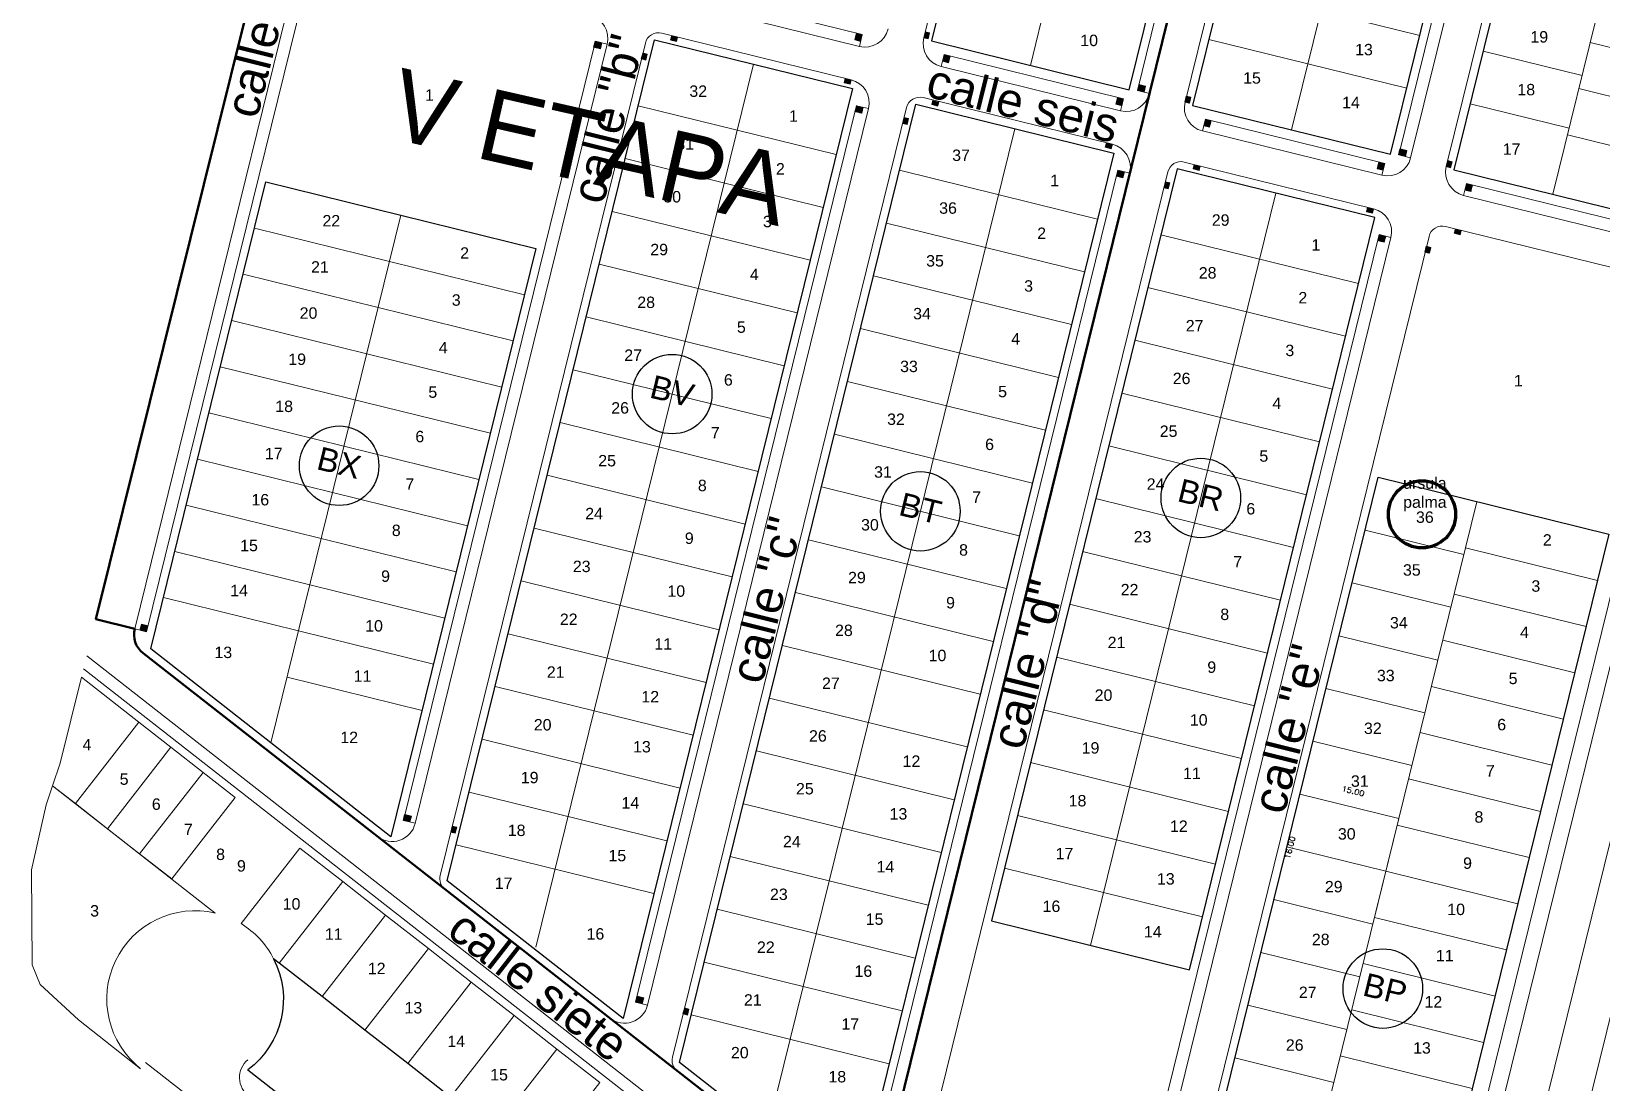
# Model space of a CAD drawing. Header units: millimetres. Extents: x 547073 to 557369, y 9424164 to 9429566.
# Drawn here: x 548279.6 to 548510.7, y 9426781 to 9426935.6 of the extents above; entities that cross this region are included whole.
import ezdxf

# ---------------------------------------------------------------- set-up
doc = ezdxf.new("R2010")
doc.units = ezdxf.units.MM
for name, color, linetype, lineweight in [('00 Estacionamientos', 251, 'Continuous', 15), ('00 Lotes', 7, 'Continuous', 15), ('00 Manzana', 170, 'Continuous', 25), ('00 Veredas', 253, 'Continuous', 15), ('VIVIENDA', 7, 'Continuous', 30)]:
    doc.layers.add(name, color=color, linetype=linetype, lineweight=lineweight)
for name, color, linetype in [('TEXTO', 5, 'Continuous'), ('TEXTO-CATASTRO', 12, 'Continuous'), ('Y56', 112, 'Continuous')]:
    doc.layers.add(name, color=color, linetype=linetype)
doc.styles.add('KBYOZ', font='micross.ttf')
doc.styles.add('ROMANS', font='romans.shx', dxfattribs={"width": 1.1})
doc.dimstyles.new('COTAS', dxfattribs={"dimtxt": 0.8, "dimasz": 2.5, "dimexe": 1.25, "dimexo": 0.625, "dimtad": 1, "dimzin": 0, "dimdsep": 46, "dimtxsty": 'ROMANS', "dimblk1": 'NONE', "dimblk2": 'NONE', "dimsah": 1, "dimcen": 0, "dimse1": 1, "dimse2": 1, "dimsd1": 1, "dimsd2": 1, "dimaunit": 1, "dimadec": 0, "dimazin": 0, "dimtfac": 1, "dimtofl": 0, "dimtmove": 0, "dimatfit": 3, "dimldrblk": 'NONE', "dimfxl": 1, "dimtolj": 1, "dimtzin": 0, "dimarcsym": 0})
pattern_1 = [(346, (-6120.45241, 7539.05218), (0.0257042014075, 0.1030939209168), [])]
pattern_2 = [(256, (-6120.45241, 7539.05218), (0.1030939209168, -0.0257042014075), [])]

# ---------------------------------------------------------------- blocks, each defined once
blk = doc.blocks.new('*D106')
at = {"layer": 'Defpoints', "color": 0, "lineweight": 70, "transparency": 16777216}
for p in [(548466.3, 9426823.41), (548480.87, 9426819.82), (548481.17, 9426821.05)]:
    blk.add_point(p, dxfattribs=at)
at = {"color": 0, "lineweight": 18, "transparency": 16777216, "insert": (548474.13, 9426823.84), "char_height": 0.8, "attachment_point": 5, "rotation": 346.1463, "style": 'ROMANS'}
blk.add_mtext('\\A1;15.00', dxfattribs=at)
blk = doc.blocks.new('_None')
blk = doc.blocks.new('*D107')
at = {"layer": 'Defpoints', "color": 0, "lineweight": 70, "transparency": 16777216}
for p in [(548466.3, 9426823.41), (548462.47, 9426807.88), (548463.92, 9426807.52)]:
    blk.add_point(p, dxfattribs=at)
at = {"color": 0, "lineweight": 18, "transparency": 16777216, "insert": (548464.84, 9426815.53), "char_height": 0.8, "attachment_point": 5, "rotation": 76.1463, "style": 'ROMANS'}
blk.add_mtext('\\A1;16.00', dxfattribs=at)

msp = doc.modelspace()

# ---------------------------------------------------------------- hatches: boundary and pattern name
h = msp.add_hatch()
h.set_pattern_fill('ANSI31', color=256, scale=0.85, angle=301, style=0)
h.set_pattern_definition(pattern_1)
h.paths.add_polyline_path([(548374.709, 9426934.791), (548373.835, 9426935.007), (548373.675, 9426934.359), (548374.549, 9426934.144)])
h = msp.add_hatch()
h.set_pattern_fill('ANSI31', color=256, scale=0.85, angle=301, style=0)
h.set_pattern_definition(pattern_1)
h.paths.add_polyline_path([(548401.891, 9426935.172), (548401.017, 9426935.388), (548400.778, 9426934.417), (548401.651, 9426934.201)])
h = msp.add_hatch()
h.set_pattern_fill('ANSI31', color=256, scale=0.85, angle=211, style=0)
h.set_pattern_definition(pattern_2)
h.paths.add_polyline_path([(548411.801, 9426935.409), (548411.154, 9426935.569), (548410.938, 9426934.695), (548411.585, 9426934.535)])
h = msp.add_hatch()
h.set_pattern_fill('ANSI31', color=256, scale=0.85, angle=211, style=0)
h.set_pattern_definition(pattern_2)
h.paths.add_polyline_path([(548363.568, 9426933.934), (548362.597, 9426934.174), (548362.382, 9426933.3), (548363.353, 9426933.06)])
h = msp.add_hatch()
h.set_pattern_fill('ANSI31', color=256, scale=0.85, angle=211, style=0)
h.set_pattern_definition(pattern_2)
h.paths.add_polyline_path([(548370.245, 9426932.288), (548369.597, 9426932.447), (548369.382, 9426931.573), (548370.029, 9426931.414)])
h = msp.add_hatch()
h.set_pattern_fill('ANSI31', color=256, scale=0.85, angle=301, style=0)
h.set_pattern_definition(pattern_1)
h.paths.add_polyline_path([(548414.804, 9426931.988), (548413.93, 9426932.203), (548413.691, 9426931.232), (548414.564, 9426931.017)])
h = msp.add_hatch()
h.set_pattern_fill('ANSI31', color=256, scale=0.85, angle=301, style=0)
h.set_pattern_definition(pattern_1)
h.paths.add_polyline_path([(548400.242, 9426928.494), (548399.368, 9426928.71), (548399.209, 9426928.062), (548400.083, 9426927.847)])
h = msp.add_hatch()
h.set_pattern_fill('ANSI31', color=256, scale=0.85, angle=301, style=0)
h.set_pattern_definition(pattern_1)
h.paths.add_polyline_path([(548440.339, 9426925.69), (548439.465, 9426925.906), (548439.226, 9426924.935), (548440.099, 9426924.719)])
h = msp.add_hatch()
h.set_pattern_fill('ANSI31', color=256, scale=0.85, angle=211, style=0)
h.set_pattern_definition(pattern_2)
h.paths.add_polyline_path([(548443.581, 9426927.569), (548442.61, 9426927.808), (548442.395, 9426926.934), (548443.366, 9426926.695)])
h = msp.add_hatch()
h.set_pattern_fill('ANSI31', color=256, scale=0.85, angle=211, style=0)
h.set_pattern_definition(pattern_2)
h.paths.add_polyline_path([(548450.249, 9426925.927), (548449.602, 9426926.087), (548449.386, 9426925.213), (548450.033, 9426925.053)])
h = msp.add_hatch()
h.set_pattern_fill('ANSI31', color=256, scale=0.85, angle=211, style=0)
h.set_pattern_definition(pattern_2)
h.paths.add_polyline_path([(548402.026, 9426924.45), (548401.055, 9426924.689), (548400.839, 9426923.815), (548401.81, 9426923.576)])
h = msp.add_hatch()
h.set_pattern_fill('ANSI31', color=256, scale=0.85, angle=301, style=0)
h.set_pattern_definition(pattern_1)
h.paths.add_polyline_path([(548413.157, 9426925.309), (548412.283, 9426925.525), (548412.123, 9426924.877), (548412.997, 9426924.662)])
h = msp.add_hatch()
h.set_pattern_fill('ANSI31', color=256, scale=0.85, angle=211, style=0)
h.set_pattern_definition(pattern_2)
h.paths.add_polyline_path([(548408.693, 9426922.805), (548408.045, 9426922.965), (548407.83, 9426922.091), (548408.477, 9426921.932)])
h = msp.add_hatch()
h.set_pattern_fill('ANSI31', color=256, scale=0.85, angle=301, style=0)
h.set_pattern_definition(pattern_1)
h.paths.add_polyline_path([(548453.252, 9426922.506), (548452.378, 9426922.721), (548452.139, 9426921.75), (548453.012, 9426921.535)])
h = msp.add_hatch()
h.set_pattern_fill('ANSI31', color=256, scale=0.85, angle=301, style=0)
h.set_pattern_definition(pattern_1)
h.paths.add_polyline_path([(548438.69, 9426919.012), (548437.817, 9426919.228), (548437.657, 9426918.58), (548438.531, 9426918.365)])
h = msp.add_hatch()
h.set_pattern_fill('ANSI31', color=256, scale=0.85, angle=301, style=0)
h.set_pattern_definition(pattern_1)
h.paths.add_polyline_path([(548478.787, 9426916.208), (548477.913, 9426916.424), (548477.674, 9426915.453), (548478.547, 9426915.237)])
h = msp.add_hatch()
h.set_pattern_fill('ANSI31', color=256, scale=0.85, angle=211, style=0)
h.set_pattern_definition(pattern_2)
h.paths.add_polyline_path([(548482.029, 9426918.087), (548481.059, 9426918.326), (548480.843, 9426917.452), (548481.814, 9426917.213)])
h = msp.add_hatch()
h.set_pattern_fill('ANSI31', color=256, scale=0.85, angle=211, style=0)
h.set_pattern_definition(pattern_2)
h.paths.add_polyline_path([(548488.697, 9426916.445), (548488.05, 9426916.605), (548487.834, 9426915.731), (548488.481, 9426915.571)])
h = msp.add_hatch()
h.set_pattern_fill('ANSI31', color=256, scale=0.85, angle=211, style=0)
h.set_pattern_definition(pattern_2)
h.paths.add_polyline_path([(548440.474, 9426914.968), (548439.503, 9426915.207), (548439.287, 9426914.333), (548440.258, 9426914.094)])
h = msp.add_hatch()
h.set_pattern_fill('ANSI31', color=256, scale=0.85, angle=301, style=0)
h.set_pattern_definition(pattern_1)
h.paths.add_polyline_path([(548451.605, 9426915.827), (548450.731, 9426916.043), (548450.571, 9426915.395), (548451.445, 9426915.18)])
h = msp.add_hatch()
h.set_pattern_fill('ANSI31', color=256, scale=0.85, angle=211, style=0)
h.set_pattern_definition(pattern_2)
h.paths.add_polyline_path([(548447.141, 9426913.323), (548446.493, 9426913.483), (548446.278, 9426912.609), (548446.925, 9426912.45)])
h = msp.add_hatch()
h.set_pattern_fill('ANSI31', color=256, scale=0.85, angle=301, style=0)
h.set_pattern_definition(pattern_1)
h.paths.add_polyline_path([(548491.7, 9426913.024), (548490.826, 9426913.239), (548490.587, 9426912.268), (548491.461, 9426912.053)])
h = msp.add_hatch()
h.set_pattern_fill('ANSI31', color=256, scale=0.85, angle=301, style=0)
h.set_pattern_definition(pattern_1)
h.paths.add_polyline_path([(548477.138, 9426909.53), (548476.265, 9426909.746), (548476.105, 9426909.098), (548476.979, 9426908.883)])
h = msp.add_hatch()
h.set_pattern_fill('ANSI31', color=256, scale=0.85, angle=211, style=0)
h.set_pattern_definition(pattern_2)
h.paths.add_polyline_path([(548478.922, 9426905.486), (548477.951, 9426905.725), (548477.735, 9426904.851), (548478.706, 9426904.612)])
h = msp.add_hatch()
h.set_pattern_fill('ANSI31', color=256, scale=0.85, angle=301, style=0)
h.set_pattern_definition(pattern_1)
h.paths.add_polyline_path([(548490.053, 9426906.345), (548489.179, 9426906.561), (548489.019, 9426905.913), (548489.893, 9426905.698)])
h = msp.add_hatch()
h.set_pattern_fill('ANSI31', color=256, scale=0.85, angle=211, style=0)
h.set_pattern_definition(pattern_2)
h.paths.add_polyline_path([(548485.589, 9426903.841), (548484.941, 9426904.001), (548484.726, 9426903.127), (548485.373, 9426902.968)])
h = msp.add_hatch()
h.set_pattern_fill('ANSI31', color=256, scale=0.85, angle=211, style=0)
h.set_pattern_definition(pattern_2)
h.paths.add_polyline_path([(548296.755, 9426848.166), (548295.784, 9426848.405), (548295.568, 9426847.531), (548296.539, 9426847.292)])
h = msp.add_hatch()
h.set_pattern_fill('ANSI31', color=256, scale=0.85, angle=211, style=0)
h.set_pattern_definition(pattern_2)
h.paths.add_polyline_path([(548335.522, 9426820.17), (548334.551, 9426820.409), (548334.335, 9426819.535), (548335.306, 9426819.296)])
h = msp.add_hatch()
h.set_pattern_fill('ANSI31', color=256, scale=0.85, angle=211, style=0)
h.set_pattern_definition(pattern_2)
h.paths.add_polyline_path([(548342.189, 9426818.526), (548341.542, 9426818.686), (548341.326, 9426817.812), (548341.974, 9426817.652)])
h = msp.add_hatch()
h.set_pattern_fill('ANSI31', color=256, scale=0.85, angle=211, style=0)
h.set_pattern_definition(pattern_2)
h.paths.add_polyline_path([(548369.709, 9426793.411), (548368.738, 9426793.65), (548368.523, 9426792.776), (548369.494, 9426792.537)])
h = msp.add_hatch()
h.set_pattern_fill('ANSI31', color=256, scale=0.85, angle=211, style=0)
h.set_pattern_definition(pattern_2)
h.paths.add_polyline_path([(548376.376, 9426791.767), (548375.729, 9426791.926), (548375.513, 9426791.052), (548376.161, 9426790.893)])

# ---------------------------------------------------------------- linework, layer by layer
at = {"color": 242, "lineweight": 50}
msp.add_lwpolyline([(548471.322, 9427036.713, 0.4142136), (548468.762, 9427040.949), (548415.848, 9427053.999), (548402.353, 9426999.279), (548328.857, 9427009.287), (548289.082, 9426849.132), (548294.792, 9426847.723, 0.2954188), (548296.034, 9426844.128), (548398.91, 9426763.691, 0.5439022), (548404.464, 9426765.611)], format="xyb", close=True, dxfattribs=at)
at = {"lineweight": 18}
msp.add_lwpolyline([(548466.302, 9426823.41), (548480.866, 9426819.818), (548477.035, 9426804.283), (548462.471, 9426807.875)], close=True, dxfattribs=at)
at = {"color": 1, "lineweight": 100}
msp.add_circle((548484.258, 9426864.56), 4.944, dxfattribs=at)
at = {"layer": '00 Estacionamientos'}
for p, q in [((548444.143, 9426926.503), (548471.322, 9427036.713)), ((548482.59, 9426917.02), (548509.77, 9427027.231)), ((548318.78, 9426944.991), (548294.792, 9426847.723)), ((548401.46, 9426933.425), (548375.051, 9426939.938)), ((548336.077, 9426819.081), (548364.342, 9426933.753)), ((548413.499, 9426930.456), (548439.908, 9426923.943)), ((548402.804, 9426924.266), (548370.27, 9426792.345)), ((548451.947, 9426920.974), (548478.356, 9426914.461)), ((548404.464, 9426765.61), (548441.252, 9426914.783)), ((548490.395, 9426911.492), (548521.658, 9426903.782)), ((548439.811, 9426743.557), (548479.7, 9426905.299)), ((548524.75, 9426894.187), (548486.068, 9426737.339)), ((548499.806, 9426741.258), (548536.789, 9426891.218)), ((548287.746, 9426843.753), (548418.283, 9426741.689))]:
    msp.add_line(p, q, dxfattribs=at)
at = {"layer": '00 Lotes'}
for p, q in [((548465.069, 9426921.148), (548492.845, 9427033.774)), ((548503.517, 9426911.666), (548531.293, 9427024.292)), ((548426.621, 9426930.63), (548444.34, 9427002.477)), ((548483.943, 9426935.033), (548454.815, 9426942.216)), ((548482.027, 9426927.265), (548452.9, 9426934.449)), ((548507.827, 9426929.142), (548493.263, 9426932.734)), ((548509.024, 9426933.997), (548528.443, 9426929.208)), ((548385.874, 9426930.791), (548353.829, 9426800.854)), ((548507.348, 9426927.201), (548526.766, 9426922.412)), ((548398.044, 9426917.491), (548368.916, 9426924.674)), ((548505.912, 9426921.375), (548491.348, 9426924.967)), ((548424.322, 9426921.309), (548387.942, 9426773.79)), ((548505.672, 9426920.404), (548525.09, 9426915.615)), ((548396.128, 9426909.723), (548367.001, 9426916.907)), ((548436.492, 9426908.009), (548407.364, 9426915.192)), ((548435.474, 9426801.144), (548462.77, 9426911.827)), ((548333.974, 9426908.572), (548314.832, 9426830.953)), ((548394.212, 9426901.956), (548365.085, 9426909.139)), ((548434.576, 9426900.241), (548405.449, 9426907.425)), ((548352.173, 9426896.874), (548312.424, 9426906.677)), ((548474.94, 9426898.527), (548445.812, 9426905.71)), ((548392.297, 9426894.189), (548363.17, 9426901.372)), ((548350.497, 9426890.078), (548310.748, 9426899.881)), ((548432.66, 9426892.474), (548403.533, 9426899.657)), ((548473.024, 9426890.759), (548443.897, 9426897.943)), ((548390.381, 9426886.421), (548361.254, 9426893.605)), ((548348.821, 9426883.282), (548309.071, 9426893.084)), ((548430.745, 9426884.707), (548401.618, 9426891.89)), ((548471.109, 9426882.992), (548441.981, 9426890.175)), ((548347.144, 9426876.485), (548307.395, 9426886.288)), ((548388.466, 9426878.654), (548359.338, 9426885.837)), ((548428.829, 9426876.939), (548399.702, 9426884.123)), ((548469.193, 9426875.225), (548440.066, 9426882.408)), ((548345.468, 9426869.689), (548305.719, 9426879.492)), ((548386.55, 9426870.887), (548357.423, 9426878.07)), ((548426.914, 9426869.172), (548397.787, 9426876.355)), ((548343.792, 9426862.892), (548304.043, 9426872.695)), ((548467.277, 9426867.457), (548438.15, 9426874.641)), ((548384.635, 9426863.12), (548355.507, 9426870.303)), ((548424.998, 9426861.405), (548395.871, 9426868.588)), ((548342.116, 9426856.096), (548302.367, 9426865.899)), ((548465.362, 9426859.69), (548436.235, 9426866.873)), ((548460.19, 9426735.981), (548492.359, 9426866.422)), ((548382.719, 9426855.352), (548353.592, 9426862.536)), ((548490.443, 9426858.654), (548475.88, 9426862.246)), ((548340.44, 9426849.3), (548300.691, 9426859.102)), ((548423.083, 9426853.638), (548393.955, 9426860.821)), ((548463.446, 9426851.923), (548434.319, 9426859.106)), ((548490.683, 9426859.625), (548510.101, 9426854.836)), ((548380.804, 9426847.585), (548351.676, 9426854.768)), ((548488.528, 9426850.887), (548473.964, 9426854.479)), ((548338.764, 9426842.503), (548299.015, 9426852.306)), ((548421.167, 9426845.87), (548392.04, 9426853.054)), ((548489.007, 9426852.829), (548508.425, 9426848.04)), ((548461.531, 9426844.156), (548432.403, 9426851.339)), ((548378.888, 9426839.818), (548349.761, 9426847.001)), ((548419.252, 9426838.103), (548390.124, 9426845.286)), ((548486.612, 9426843.12), (548472.049, 9426846.711)), ((548487.331, 9426846.033), (548506.749, 9426841.244)), ((548459.615, 9426836.388), (548430.488, 9426843.572)), ((548337.088, 9426835.707), (548317.213, 9426840.608)), ((548376.972, 9426832.05), (548347.845, 9426839.234)), ((548484.697, 9426835.353), (548470.133, 9426838.944)), ((548485.655, 9426839.236), (548505.073, 9426834.447)), ((548417.336, 9426830.336), (548388.209, 9426837.519)), ((548457.7, 9426828.621), (548428.572, 9426835.804)), ((548375.057, 9426824.283), (548345.93, 9426831.466)), ((548482.781, 9426827.585), (548468.218, 9426831.177)), ((548483.979, 9426832.44), (548503.397, 9426827.651)), ((548415.421, 9426822.568), (548386.293, 9426829.752)), ((548455.784, 9426820.854), (548426.657, 9426828.037)), ((548482.302, 9426825.643), (548501.721, 9426820.855)), ((548373.141, 9426816.516), (548344.014, 9426823.699)), ((548413.505, 9426814.801), (548384.378, 9426821.984)), ((548480.866, 9426819.818), (548466.302, 9426823.41)), ((548453.869, 9426813.086), (548424.741, 9426820.27)), ((548480.626, 9426818.847), (548500.045, 9426814.058)), ((548371.226, 9426808.749), (548342.099, 9426815.932)), ((548478.95, 9426812.051), (548464.387, 9426815.642)), ((548411.589, 9426807.034), (548382.462, 9426814.217)), ((548451.953, 9426805.319), (548422.826, 9426812.502)), ((548478.95, 9426812.051), (548498.368, 9426807.262)), ((548477.035, 9426804.283), (548462.471, 9426807.875)), ((548409.674, 9426799.267), (548380.547, 9426806.45)), ((548477.274, 9426805.254), (548496.692, 9426800.465)), ((548407.758, 9426791.499), (548378.631, 9426798.683)), ((548475.119, 9426796.516), (548460.555, 9426800.108)), ((548475.598, 9426798.458), (548495.016, 9426793.669)), ((548473.204, 9426788.749), (548458.64, 9426792.341)), ((548473.922, 9426791.662), (548493.34, 9426786.873)), ((548405.843, 9426783.732), (548376.715, 9426790.915)), ((548472.246, 9426784.865), (548491.664, 9426780.076)), ((548471.288, 9426780.982), (548456.724, 9426784.573))]:
    msp.add_line(p, q, dxfattribs=at)
for points in [[(548295.406, 9426833.984), (548286.96, 9426840.588), (548283.822, 9426827.957), (548282.714, 9426824.613), (548286.059, 9426821.998)], [(548300.133, 9426830.288), (548295.406, 9426833.984), (548286.059, 9426821.998), (548290.785, 9426818.302)], [(548304.86, 9426826.592), (548300.133, 9426830.288), (548290.785, 9426818.302), (548295.512, 9426814.607)], [(548309.586, 9426822.897), (548304.86, 9426826.592), (548295.512, 9426814.607), (548300.239, 9426810.911)], [(548331.723, 9426805.588), (548325.421, 9426810.516), (548316.073, 9426798.53), (548322.375, 9426793.603)], [(548338.025, 9426800.661), (548331.723, 9426805.588), (548322.375, 9426793.603), (548328.678, 9426788.675)], [(548344.328, 9426795.733), (548338.025, 9426800.661), (548328.678, 9426788.675), (548328.678, 9426788.675), (548334.98, 9426783.747), (548334.98, 9426783.747)], [(548350.63, 9426790.806), (548344.328, 9426795.733), (548334.98, 9426783.747), (548341.282, 9426778.82)], [(548356.932, 9426785.878), (548350.63, 9426790.806), (548341.282, 9426778.82), (548347.584, 9426773.892)], [(548363.234, 9426780.95), (548356.932, 9426785.878), (548347.584, 9426773.892), (548353.887, 9426768.964)]]:
    msp.add_lwpolyline(points, close=True, dxfattribs=at)
for points in [[(548306.652, 9426805.897), (548282.714, 9426824.613), (548281.785, 9426821.809), (548279.593, 9426812.266), (548279.683, 9426798.267), (548280.905, 9426795.374), (548286.509, 9426790.165), (548295.674, 9426782.999, -0.8039416)], [(548325.421, 9426810.516), (548319.118, 9426815.444), (548310.456, 9426804.336, -0.1379807), (548315.247, 9426799.176), (548316.073, 9426798.53)]]:
    msp.add_lwpolyline(points, format="xyb", close=True, dxfattribs=at)
msp.add_lwpolyline([(548341.282, 9426778.82), (548334.98, 9426783.747), (548328.678, 9426788.675), (548322.375, 9426793.603), (548316.073, 9426798.53), (548315.247, 9426799.176, -0.3656994), (548311.471, 9426782.834), (548402.429, 9426711.715)], format="xyb", dxfattribs=at)
at = {"layer": '00 Manzana'}
for points in [[(548478.281, 9427037.365), (548450.505, 9426924.74), (548479.633, 9426917.556), (548507.408, 9427030.182), (548478.281, 9427037.365)], [(548516.729, 9427027.883), (548488.953, 9426915.258), (548522.935, 9426906.877), (548550.711, 9427019.503), (548516.729, 9427027.883)], [(548429.776, 9427006.069), (548412.057, 9426934.222), (548441.185, 9426927.038), (548458.904, 9426998.886), (548429.776, 9427006.069)], [(548371.311, 9426934.383), (548400.438, 9426927.2), (548366.7, 9426790.398), (548340.796, 9426810.652), (548371.311, 9426934.383)], [(548409.759, 9426924.901), (548438.886, 9426917.718), (548400.893, 9426763.663), (548374.99, 9426783.917), (548409.759, 9426924.901)], [(548353.849, 9426903.671), (548332.507, 9426817.133), (548297.157, 9426844.773), (548314.1, 9426913.473), (548353.849, 9426903.671)]]:
    msp.add_lwpolyline(points, dxfattribs=at)
for points in [[(548448.207, 9426915.419), (548420.91, 9426804.735), (548450.037, 9426797.552, 0.0246109), (548450.037, 9426797.552), (548477.334, 9426908.236), (548448.207, 9426915.419)], [(548445.337, 9426738.398), (548477.795, 9426870.013), (548511.777, 9426861.633), (548480.757, 9426735.851, -0.0181), (548450.403, 9426736.397), (548445.337, 9426738.398)]]:
    msp.add_lwpolyline(points, format="xyb", dxfattribs=at)
at = {"layer": '00 Veredas'}
for p, q in [((548438.476, 9427046.358), (548410.938, 9426934.693)), ((548442.395, 9426926.934), (548469.575, 9427037.144)), ((548476.924, 9427036.876), (548449.385, 9426925.21)), ((548480.843, 9426917.451), (548508.023, 9427027.662)), ((548515.372, 9427027.394), (548487.833, 9426915.727)), ((548320.527, 9426944.56), (548296.539, 9426847.292)), ((548401.891, 9426935.172), (548375.482, 9426941.685)), ((548372.377, 9426935.366), (548400.242, 9426928.494)), ((548373.835, 9426935.007), (548373.675, 9426934.359)), ((548400.778, 9426934.417), (548401.017, 9426935.388)), ((548401.46, 9426933.425), (548401.891, 9426935.172)), ((548411.801, 9426935.409), (548411.154, 9426935.569)), ((548411.585, 9426934.535), (548411.801, 9426935.409)), ((548362.6, 9426934.183), (548334.335, 9426819.535)), ((548339.755, 9426811.442), (548369.956, 9426933.903)), ((548363.353, 9426933.06), (548362.382, 9426933.3)), ((548364.345, 9426933.743), (548362.597, 9426934.174)), ((548363.571, 9426933.943), (548363.353, 9426933.06)), ((548373.675, 9426934.359), (548374.549, 9426934.144)), ((548374.709, 9426934.791), (548374.549, 9426934.144)), ((548401.651, 9426934.201), (548400.778, 9426934.417)), ((548411.585, 9426934.535), (548410.938, 9426934.695)), ((548370.029, 9426931.414), (548369.382, 9426931.573)), ((548370.245, 9426932.288), (548369.597, 9426932.447)), ((548370.029, 9426931.414), (548370.245, 9426932.288)), ((548413.499, 9426930.456), (548413.93, 9426932.203)), ((548413.691, 9426931.232), (548414.564, 9426931.017)), ((548413.93, 9426932.203), (548440.339, 9426925.69)), ((548414.564, 9426931.017), (548414.804, 9426931.988)), ((548399.368, 9426928.71), (548399.209, 9426928.062)), ((548399.209, 9426928.062), (548400.083, 9426927.847)), ((548400.242, 9426928.494), (548400.083, 9426927.847)), ((548438.69, 9426919.012), (548410.825, 9426925.884)), ((548439.226, 9426924.935), (548439.465, 9426925.906)), ((548439.908, 9426923.943), (548440.339, 9426925.69)), ((548444.144, 9426926.503), (548442.396, 9426926.934)), ((548443.581, 9426927.569), (548442.612, 9426927.808)), ((548443.366, 9426926.695), (548443.581, 9426927.569)), ((548450.249, 9426925.927), (548449.602, 9426926.087)), ((548450.033, 9426925.053), (548450.249, 9426925.927)), ((548401.057, 9426924.697), (548368.523, 9426792.776)), ((548408.404, 9426924.42), (548373.948, 9426784.707)), ((548401.81, 9426923.576), (548400.839, 9426923.815)), ((548402.802, 9426924.258), (548401.055, 9426924.689)), ((548402.028, 9426924.458), (548401.81, 9426923.576)), ((548412.283, 9426925.525), (548412.123, 9426924.877)), ((548412.123, 9426924.877), (548412.997, 9426924.662)), ((548413.157, 9426925.309), (548412.997, 9426924.662)), ((548439.226, 9426924.935), (548440.099, 9426924.719)), ((548450.033, 9426925.053), (548449.386, 9426925.213)), ((548408.477, 9426921.932), (548407.83, 9426922.091)), ((548408.693, 9426922.805), (548408.045, 9426922.965)), ((548408.477, 9426921.932), (548408.693, 9426922.805)), ((548451.947, 9426920.974), (548452.378, 9426922.721)), ((548452.139, 9426921.75), (548453.012, 9426921.535)), ((548452.378, 9426922.721), (548478.787, 9426916.208)), ((548453.012, 9426921.535), (548453.252, 9426922.506)), ((548437.817, 9426919.228), (548437.657, 9426918.58)), ((548438.69, 9426919.012), (548438.531, 9426918.365)), ((548437.657, 9426918.58), (548438.531, 9426918.365)), ((548477.138, 9426909.53), (548449.273, 9426916.402)), ((548477.674, 9426915.453), (548477.913, 9426916.424)), ((548482.592, 9426917.021), (548480.844, 9426917.452)), ((548482.029, 9426918.087), (548481.06, 9426918.326)), ((548481.814, 9426917.211), (548482.029, 9426918.087)), ((548488.697, 9426916.445), (548488.05, 9426916.605)), ((548488.481, 9426915.571), (548488.697, 9426916.445)), ((548402.716, 9426766.041), (548439.504, 9426915.214)), ((548446.852, 9426914.937), (548408.142, 9426757.972)), ((548440.258, 9426914.094), (548439.287, 9426914.333)), ((548441.25, 9426914.776), (548439.503, 9426915.207)), ((548440.258, 9426914.094), (548440.475, 9426914.974)), ((548450.731, 9426916.043), (548450.571, 9426915.395)), ((548450.571, 9426915.395), (548451.445, 9426915.18)), ((548451.605, 9426915.827), (548451.445, 9426915.18)), ((548477.674, 9426915.453), (548478.547, 9426915.237)), ((548478.356, 9426914.461), (548478.787, 9426916.208)), ((548488.481, 9426915.571), (548487.834, 9426915.731)), ((548446.925, 9426912.45), (548446.278, 9426912.609)), ((548447.141, 9426913.323), (548446.493, 9426913.483)), ((548446.925, 9426912.45), (548447.141, 9426913.323)), ((548490.395, 9426911.492), (548490.826, 9426913.239)), ((548490.587, 9426912.268), (548491.461, 9426912.053)), ((548490.826, 9426913.239), (548522.089, 9426905.529)), ((548491.461, 9426912.053), (548491.7, 9426913.024)), ((548476.265, 9426909.746), (548476.105, 9426909.098)), ((548477.138, 9426909.53), (548476.979, 9426908.883)), ((548476.105, 9426909.098), (548476.979, 9426908.883)), ((548438.064, 9426743.988), (548477.952, 9426905.73)), ((548444.339, 9426739.364), (548485.3, 9426905.453)), ((548478.706, 9426904.612), (548477.735, 9426904.851)), ((548479.699, 9426905.294), (548477.951, 9426905.725)), ((548478.706, 9426904.612), (548478.923, 9426905.491)), ((548487.721, 9426906.92), (548522.189, 9426898.42)), ((548489.179, 9426906.561), (548489.019, 9426905.913)), ((548489.019, 9426905.913), (548489.893, 9426905.698)), ((548490.053, 9426906.345), (548489.893, 9426905.698)), ((548485.373, 9426902.968), (548484.726, 9426903.127)), ((548485.589, 9426903.841), (548484.941, 9426904.001)), ((548485.373, 9426902.968), (548485.589, 9426903.841)), ((548522.419, 9426894.762), (548483.738, 9426737.914)), ((548530.769, 9426892.703), (548491.976, 9426735.404)), ((548294.792, 9426847.723), (548296.539, 9426847.292)), ((548295.784, 9426848.405), (548295.568, 9426847.531)), ((548295.784, 9426848.405), (548296.755, 9426848.166)), ((548296.034, 9426844.128), (548330.523, 9426817.161)), ((548287.271, 9426841.84), (548417.428, 9426740.072)), ((548336.083, 9426819.105), (548334.335, 9426819.535)), ((548335.522, 9426820.17), (548334.551, 9426820.409)), ((548335.522, 9426820.17), (548335.306, 9426819.296)), ((548341.974, 9426817.652), (548341.326, 9426817.812)), ((548342.189, 9426818.526), (548341.542, 9426818.686)), ((548341.974, 9426817.652), (548342.189, 9426818.526)), ((548340.465, 9426809.388), (548364.716, 9426790.426)), ((548370.27, 9426792.345), (548368.523, 9426792.776)), ((548369.709, 9426793.411), (548368.738, 9426793.65)), ((548369.709, 9426793.411), (548369.494, 9426792.537)), ((548376.376, 9426791.767), (548375.729, 9426791.926)), ((548376.161, 9426790.893), (548376.376, 9426791.767)), ((548376.161, 9426790.893), (548375.513, 9426791.052)), ((548398.435, 9426704.147), (548296.407, 9426783.921)), ((548374.658, 9426782.653), (548398.91, 9426763.691))]:
    msp.add_line(p, q, dxfattribs=at)
for centre, radius, start, end in [((548360.946, 9426934.58), 3.5, 346.15091, 76.14628), ((548371.898, 9426933.424), 2, 76.14628, 166.14628), ((548402.298, 9426936.823), 3.5, 256.14628, 346.14628), ((548414.337, 9426933.854), 3.5, 166.14628, 256.14628), ((548399.404, 9426925.096), 3.5, 346.14628, 76.14628), ((548410.346, 9426923.942), 2, 76.14628, 166.14628), ((548440.746, 9426927.341), 3.5, 256.14628, 346.14628), ((548452.785, 9426924.372), 3.5, 166.14628, 256.14628), ((548437.852, 9426915.614), 3.5, 346.14628, 76.14628), ((548448.794, 9426914.46), 2, 76.14628, 166.14628), ((548479.194, 9426917.859), 3.5, 256.14628, 346.14628), ((548491.233, 9426914.89), 3.5, 166.14628, 256.14628), ((548476.3, 9426906.132), 3.5, 346.14628, 76.14628), ((548487.242, 9426904.979), 2, 76.14628, 166.14628), ((548298.19, 9426846.885), 3.5, 166.14628, 231.9788), ((548332.679, 9426819.919), 3.5, 231.9788, 346.15091), ((548341.697, 9426810.963), 2, 166.14628, 231.9788), ((548366.872, 9426793.183), 3.5, 231.9788, 346.14628), ((548375.89, 9426784.228), 2, 166.14628, 231.9788), ((548313.724, 9426781.679), 3.5, 131.05281, 231.9788)]:
    msp.add_arc(centre, radius, start, end, dxfattribs=at)
at = {"layer": 'TEXTO-CATASTRO'}
for centre in [(548373.905, 9426882.256), (548324.884, 9426871.715), (548451.709, 9426866.973), (548410.437, 9426865.006), (548478.505, 9426794.778)]:
    msp.add_circle(centre, 5.85, dxfattribs=at)
at = {"layer": 'VIVIENDA'}
msp.add_lwpolyline([(548341.282, 9426778.82), (548334.98, 9426783.747), (548328.678, 9426788.675), (548322.375, 9426793.603), (548316.073, 9426798.53), (548315.247, 9426799.176, -0.3656994), (548311.471, 9426782.834), (548402.429, 9426711.715)], format="xyb", dxfattribs=at)

# ---------------------------------------------------------------- texts
at = {"layer": 'TEXTO', "color": 7, "char_height": 5, "attachment_point": 5, "style": 'KBYOZ'}
for s, insert, width, rotation in [('calle "a"', (548313.471, 9426935.384), 252.11877, 76), ('calle "b"', (548364.414, 9426922.767), 252.11877, 76), ('calle seis', (548425.548, 9426925.023), 0.0000000002, 346), ('calle "c"', (548387.74, 9426851.971), 252.11877, 76), ('calle "d"', (548426.188, 9426842.489), 252.11877, 76), ('calle "e"', (548464.636, 9426833.007), 252.11877, 76), ('calle siete', (548354.248, 9426795.185), 0.000000000225, 322)]:
    msp.add_mtext(s, dxfattribs=dict(at, insert=insert, width=width, rotation=rotation))
at = {"layer": 'TEXTO-CATASTRO', "attachment_point": 5, "style": 'KBYOZ'}
for s, insert, char_height, width, rotation in [('10', (548435.275, 9426934.289), 1.68, 0.000122, 0.08064), ('19', (548501.527, 9426934.811), 1.68, 0.000122, 0.08064), ('13', (548475.727, 9426932.934), 1.68, 0.000122, 0.08064), ('15', (548459.248, 9426928.758), 1.68, 0.000122, 0.08064), ('18', (548499.612, 9426927.043), 1.68, 0.000122, 0.08064), ('1', (548338.186, 9426926.26), 1.68, 0.000122, 0.08064), ('32', (548377.737, 9426926.818), 1.68, 0.000122, 0.08064), ('14', (548473.812, 9426925.166), 1.68, 0.000122, 0.08064), ('1', (548391.748, 9426923.17), 1.68, 0.000122, 0.08064), ('31', (548375.821, 9426919.051), 1.68, 0.000122, 0.08064), ('17', (548497.457, 9426918.305), 1.68, 0.000122, 0.08064), ('37', (548416.421, 9426917.387), 1.68, 0.000122, 0.08064), ('2', (548389.832, 9426915.403), 1.68, 0.000122, 0.08064), ('1', (548430.196, 9426913.688), 1.68, 0.000122, 0.08064), ('30', (548373.906, 9426911.284), 1.68, 0.000122, 0.08064), ('36', (548414.505, 9426909.619), 1.68, 0.000122, 0.08064), ('22', (548323.735, 9426907.764), 1.68, 0.000122, 0.08064), ('3', (548387.917, 9426907.636), 1.68, 0.000122, 0.08064), ('29', (548454.633, 9426907.854), 1.68, 0.000122, 0.08064), ('2', (548428.28, 9426905.921), 1.68, 0.000122, 0.08064), ('1', (548468.644, 9426904.206), 1.68, 0.000122, 0.08064), ('2', (548343.347, 9426903.014), 1.68, 0.000122, 0.08064), ('29', (548371.99, 9426903.516), 1.68, 0.000122, 0.08064), ('35', (548412.59, 9426901.852), 1.68, 0.000122, 0.08064), ('21', (548322.059, 9426900.967), 1.68, 0.000122, 0.08064), ('4', (548386.001, 9426899.868), 1.68, 0.000122, 0.08064), ('28', (548452.718, 9426900.087), 1.68, 0.000122, 0.08064), ('3', (548426.365, 9426898.154), 1.68, 0.000122, 0.08064), ('3', (548342.12, 9426896.087), 1.68, 0.000122, 0.08064), ('28', (548370.074, 9426895.749), 1.68, 0.000122, 0.08064), ('2', (548466.728, 9426896.439), 1.68, 0.000122, 0.08064), ('20', (548320.383, 9426894.171), 1.68, 0.000122, 0.08064), ('34', (548410.674, 9426894.085), 1.68, 0.000122, 0.08064), ('5', (548384.086, 9426892.101), 1.68, 0.000122, 0.08064), ('4', (548424.449, 9426890.386), 1.68, 0.000122, 0.08064), ('27', (548450.802, 9426892.32), 1.68, 0.000122, 0.08064), ('4', (548340.204, 9426889.084), 1.68, 0.000122, 0.08064), ('27', (548368.159, 9426887.982), 1.68, 0.000122, 0.08064), ('3', (548464.813, 9426888.672), 1.68, 0.000122, 0.08064), ('19', (548318.706, 9426887.375), 1.68, 0.000122, 0.08064), ('33', (548408.759, 9426886.318), 1.68, 0.000122, 0.08064), ('BV', (548373.909, 9426882.694), 3.4214, 0.000158, 346.25424), ('6', (548382.17, 9426884.334), 1.68, 0.000122, 0.08064), ('26', (548448.887, 9426884.552), 1.68, 0.000122, 0.08064), ('1', (548498.438, 9426884.227), 1.68, 0.000122, 0.08064), ('5', (548338.671, 9426882.54), 1.68, 0.000122, 0.08064), ('5', (548422.534, 9426882.619), 1.68, 0.000122, 0.08064), ('4', (548462.897, 9426880.904), 1.68, 0.000122, 0.08064), ('18', (548316.791, 9426880.442), 1.68, 0.000122, 0.08064), ('26', (548366.243, 9426880.215), 1.68, 0.000122, 0.08064), ('32', (548406.843, 9426878.55), 1.68, 0.000122, 0.08064), ('7', (548380.254, 9426876.567), 1.68, 0.000122, 0.08064), ('25', (548446.971, 9426876.785), 1.68, 0.000122, 0.08064), ('6', (548336.755, 9426875.995), 1.68, 0.000122, 0.08064), ('6', (548420.618, 9426874.852), 1.68, 0.000122, 0.08064), ('17', (548315.261, 9426873.509), 1.68, 0.000122, 0.08064), ('BX', (548324.887, 9426872.153), 3.4214, 0.000158, 346.25424), ('25', (548364.328, 9426872.447), 1.68, 0.000122, 0.08064), ('5', (548460.982, 9426873.137), 1.68, 0.000122, 0.08064), ('31', (548404.927, 9426870.783), 1.68, 0.000122, 0.08064), ('ursula palma', (548484.686, 9426867.514), 1.68, 0.000122, 0.08064), ('7', (548335.292, 9426869.021), 1.68, 0.000122, 0.08064), ('8', (548378.339, 9426868.799), 1.68, 0.000122, 0.08064), ('7', (548418.703, 9426867.085), 1.68, 0.000122, 0.08064), ('24', (548445.056, 9426869.018), 1.68, 0.000122, 0.08064), ('BR', (548451.712, 9426867.411), 3.4214, 0.000158, 346.25424), ('16', (548313.281, 9426866.704), 1.68, 0.000122, 0.08064), ('24', (548362.412, 9426864.68), 1.68, 0.000122, 0.08064), ('BT', (548410.441, 9426865.444), 3.4214, 0.000158, 346.25424), ('6', (548459.066, 9426865.37), 1.68, 0.000122, 0.08064), ('30', (548403.012, 9426863.016), 1.68, 0.000122, 0.08064), ('36', (548484.686, 9426864.138), 1.68, 0.000122, 0.08064), ('8', (548333.291, 9426862.196), 1.68, 0.000122, 0.08064), ('9', (548376.423, 9426861.032), 1.68, 0.000122, 0.08064), ('23', (548443.14, 9426861.25), 1.68, 0.000122, 0.08064), ('2', (548502.7, 9426860.798), 1.68, 0.000122, 0.08064), ('15', (548311.622, 9426859.964), 1.68, 0.000122, 0.08064), ('8', (548416.787, 9426859.317), 1.68, 0.000122, 0.08064), ('9', (548331.718, 9426855.457), 1.68, 0.000122, 0.08064), ('23', (548360.591, 9426856.89), 1.68, 0.000122, 0.08064), ('7', (548457.151, 9426857.603), 1.68, 0.000122, 0.08064), ('35', (548482.77, 9426856.37), 1.68, 0.000122, 0.08064), ('14', (548310.156, 9426853.352), 1.68, 0.000122, 0.08064), ('10', (548374.508, 9426853.265), 1.68, 0.000122, 0.08064), ('29', (548401.096, 9426855.248), 1.68, 0.000122, 0.08064), ('22', (548441.224, 9426853.483), 1.68, 0.000122, 0.08064), ('3', (548501.024, 9426854.002), 1.68, 0.000122, 0.08064), ('9', (548414.871, 9426851.55), 1.68, 0.000122, 0.08064), ('22', (548358.675, 9426849.122), 1.68, 0.000122, 0.08064), ('8', (548455.235, 9426849.835), 1.68, 0.000122, 0.08064), ('34', (548480.855, 9426848.603), 1.68, 0.000122, 0.08064), ('10', (548330.024, 9426848.147), 1.68, 0.000122, 0.08064), ('28', (548399.181, 9426847.481), 1.68, 0.000122, 0.08064), ('4', (548499.348, 9426847.205), 1.68, 0.000122, 0.08064), ('13', (548307.836, 9426844.241), 1.68, 0.000122, 0.08064), ('11', (548372.592, 9426845.497), 1.68, 0.000122, 0.08064), ('21', (548439.309, 9426845.716), 1.68, 0.000122, 0.08064), ('10', (548412.956, 9426843.783), 1.68, 0.000122, 0.08064), ('9', (548453.319, 9426842.068), 1.68, 0.000122, 0.08064), ('11', (548328.333, 9426840.762), 1.68, 0.000122, 0.08064), ('21', (548356.76, 9426841.355), 1.68, 0.000122, 0.08064), ('27', (548397.265, 9426839.714), 1.68, 0.000122, 0.08064), ('33', (548478.939, 9426840.836), 1.68, 0.000122, 0.08064), ('5', (548497.672, 9426840.409), 1.68, 0.000122, 0.08064), ('12', (548370.677, 9426837.73), 1.68, 0.000122, 0.08064), ('20', (548437.393, 9426837.949), 1.68, 0.000122, 0.08064), ('20', (548354.844, 9426833.588), 1.68, 0.000122, 0.08064), ('10', (548451.404, 9426834.301), 1.68, 0.000122, 0.08064), ('32', (548477.024, 9426833.069), 1.68, 0.000122, 0.08064), ('6', (548495.996, 9426833.613), 1.68, 0.000122, 0.08064), ('4', (548287.772, 9426830.676), 1.68, 0.000122, 0.08064), ('12', (548326.363, 9426831.743), 1.68, 0.000122, 0.08064), ('13', (548369.454, 9426830.356), 1.68, 0.000122, 0.08064), ('26', (548395.35, 9426831.947), 1.68, 0.000122, 0.08064), ('19', (548435.478, 9426830.181), 1.68, 0.000122, 0.08064), ('12', (548409.125, 9426828.248), 1.68, 0.000122, 0.08064), ('5', (548293.239, 9426825.596), 1.68, 0.000122, 0.08064), ('19', (548352.928, 9426825.82), 1.68, 0.000122, 0.08064), ('11', (548450.391, 9426826.449), 1.68, 0.000122, 0.08064), ('7', (548494.32, 9426826.816), 1.68, 0.000122, 0.08064), ('25', (548393.434, 9426824.179), 1.68, 0.000122, 0.08064), ('31', (548475.108, 9426825.301), 1.68, 0.000122, 0.08064), ('6', (548297.97, 9426821.907), 1.68, 0.000122, 0.08064), ('14', (548367.748, 9426822.111), 1.68, 0.000122, 0.08064), ('18', (548433.562, 9426822.414), 1.68, 0.000122, 0.08064), ('13', (548407.209, 9426820.481), 1.68, 0.000122, 0.08064), ('12', (548448.475, 9426818.682), 1.68, 0.000122, 0.08064), ('8', (548492.644, 9426820.02), 1.68, 0.000122, 0.08064), ('7', (548302.702, 9426818.217), 1.68, 0.000122, 0.08064), ('18', (548351.013, 9426818.053), 1.68, 0.000122, 0.08064), ('24', (548391.519, 9426816.412), 1.68, 0.000122, 0.08064), ('30', (548473.193, 9426817.534), 1.68, 0.000122, 0.08064), ('8', (548307.433, 9426814.527), 1.68, 0.000122, 0.08064), ('15', (548365.832, 9426814.344), 1.68, 0.000122, 0.08064), ('17', (548431.647, 9426814.647), 1.68, 0.000122, 0.08064), ('9', (548310.5, 9426812.821), 1.68, 0.000122, 0.08064), ('14', (548405.294, 9426812.714), 1.68, 0.000122, 0.08064), ('9', (548490.968, 9426813.224), 1.68, 0.000122, 0.08064), ('17', (548349.097, 9426810.286), 1.68, 0.000122, 0.08064), ('13', (548446.56, 9426810.914), 1.68, 0.000122, 0.08064), ('29', (548471.277, 9426809.767), 1.68, 0.000122, 0.08064), ('10', (548317.886, 9426807.229), 1.68, 0.000122, 0.08064), ('23', (548389.603, 9426808.645), 1.68, 0.000122, 0.08064), ('16', (548429.731, 9426806.879), 1.68, 0.000122, 0.08064), ('3', (548288.893, 9426806.213), 1.68, 0.000122, 0.08064), ('15', (548403.696, 9426804.988), 1.68, 0.000122, 0.08064), ('10', (548489.292, 9426806.427), 1.68, 0.000122, 0.08064), ('11', (548324.087, 9426802.803), 1.68, 0.000122, 0.08064), ('16', (548362.605, 9426802.821), 1.68, 0.000122, 0.08064), ('14', (548444.644, 9426803.147), 1.68, 0.000122, 0.08064), ('22', (548387.688, 9426800.877), 1.68, 0.000122, 0.08064), ('28', (548469.362, 9426801.999), 1.68, 0.000122, 0.08064), ('12', (548330.416, 9426797.744), 1.68, 0.000122, 0.08064), ('11', (548487.616, 9426799.631), 1.68, 0.000122, 0.08064), ('16', (548402.04, 9426797.338), 1.68, 0.000122, 0.08064), ('BP', (548478.85, 9426794.722), 3.4214, 0.000158, 346.25424), ('21', (548385.772, 9426793.11), 1.68, 0.000122, 0.08064), ('27', (548467.446, 9426794.232), 1.68, 0.000122, 0.08064), ('13', (548335.812, 9426791.946), 1.68, 0.000122, 0.08064), ('12', (548485.939, 9426792.835), 1.68, 0.000122, 0.08064), ('17', (548400.125, 9426789.57), 1.68, 0.000122, 0.08064), ('14', (548342.115, 9426787.018), 1.68, 0.000122, 0.08064), ('26', (548465.53, 9426786.465), 1.68, 0.000122, 0.08064), ('13', (548484.263, 9426786.038), 1.68, 0.000122, 0.08064), ('20', (548383.856, 9426785.343), 1.68, 0.000122, 0.08064), ('15', (548348.423, 9426782.099), 1.68, 0.000122, 0.08064), ('18', (548398.209, 9426781.803), 1.68, 0.000122, 0.08064)]:
    msp.add_mtext(s, dxfattribs=dict(at, insert=insert, char_height=char_height, width=width, rotation=rotation))
at = {"layer": 'Y56', "color": 7, "insert": (548334.053, 9426930.301), "char_height": 10.5, "attachment_point": 1, "rotation": 347.22282}
msp.add_mtext_dynamic_manual_height_columns('V ETAPA', width=89.24565, gutter_width=12.5, heights=[0], dxfattribs=at)

# ---------------------------------------------------------------- dimensions: what is measured, and where the dimension line sits
at = {"lineweight": 18}
for p2, distance, picture, middle in [((548480.866, 9426819.818), 1.266, '*D106', (548474.132, 9426823.838)), ((548462.471, 9426807.875), 1.487, '*D107', (548464.835, 9426815.532))]:
    dim = msp.add_aligned_dim(p1=(548466.302, 9426823.41), p2=p2, distance=distance, dimstyle='COTAS', override={"dimfxl": 0.15}, dxfattribs=at)
    dim.commit()
    dim.dimension.update_dxf_attribs({"geometry": picture, "text_midpoint": middle})

doc.saveas('drawing.dxf')
